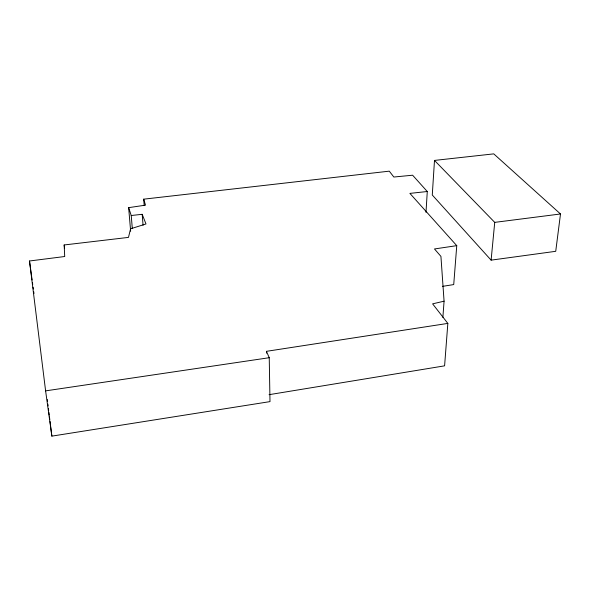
<?xml version="1.0" encoding="UTF-8"?>
<svg xmlns="http://www.w3.org/2000/svg" width="590" height="590" viewBox="0 0 590 590"><rect width="100%" height="100%" fill="white"/><g stroke="black" fill="none" stroke-linecap="round" stroke-linejoin="round"><path stroke-width="0.89" d="M425.995 212.348L427.278 191.514L412.609 175.208L393.832 177.03L389.282 171.159L143.695 199.169L144.196 205.6M434.491 160.421L432.278 195.01L491.109 260.146L555.728 251.311L560.5 213.978L493.756 153.872L434.491 160.421L494.73 222.371L491.109 260.146M442.876 317.42L444.071 301.188L440.929 256.385L434.476 248.958L456.756 245.654L453.725 284.579L442.36 286.386M444.071 301.188L432.61 303.85L447.84 323.401L444.595 365.844L269.077 394.68M143.695 199.169L145.509 205.15L128.642 207.651L131.223 215.505L142.197 214.31L145.981 223.964L130.56 228.817L128.487 237.394L64.17 244.961L64.708 256.517L29.5 260.994L45.607 390.868L51.868 436.128L269.991 401.62L269.239 357.71L266.451 351.33L447.84 323.401M45.607 390.868L269.239 357.71M494.73 222.371L560.5 213.978M427.278 191.514L409.895 193.387L456.756 245.654M29.5 260.994L32.111 279.985M32.48 282.699L32.73 284.513M33.106 287.227L33.35 289.034M33.726 291.748L33.977 293.555M47.296 399.548L47.525 401.377M47.871 404.121L48.1 405.95M48.439 408.693L48.668 410.522M48.896 412.351L49.236 415.095M49.464 416.924L49.811 419.667M50.039 421.496L51.868 436.128M64.17 244.961L64.598 248.596M131.223 215.505L132.3 228.33M128.642 207.651L130.648 231.228M142.197 214.31L143.06 225.284M266.451 351.33L266.481 353.152"/></g></svg>
